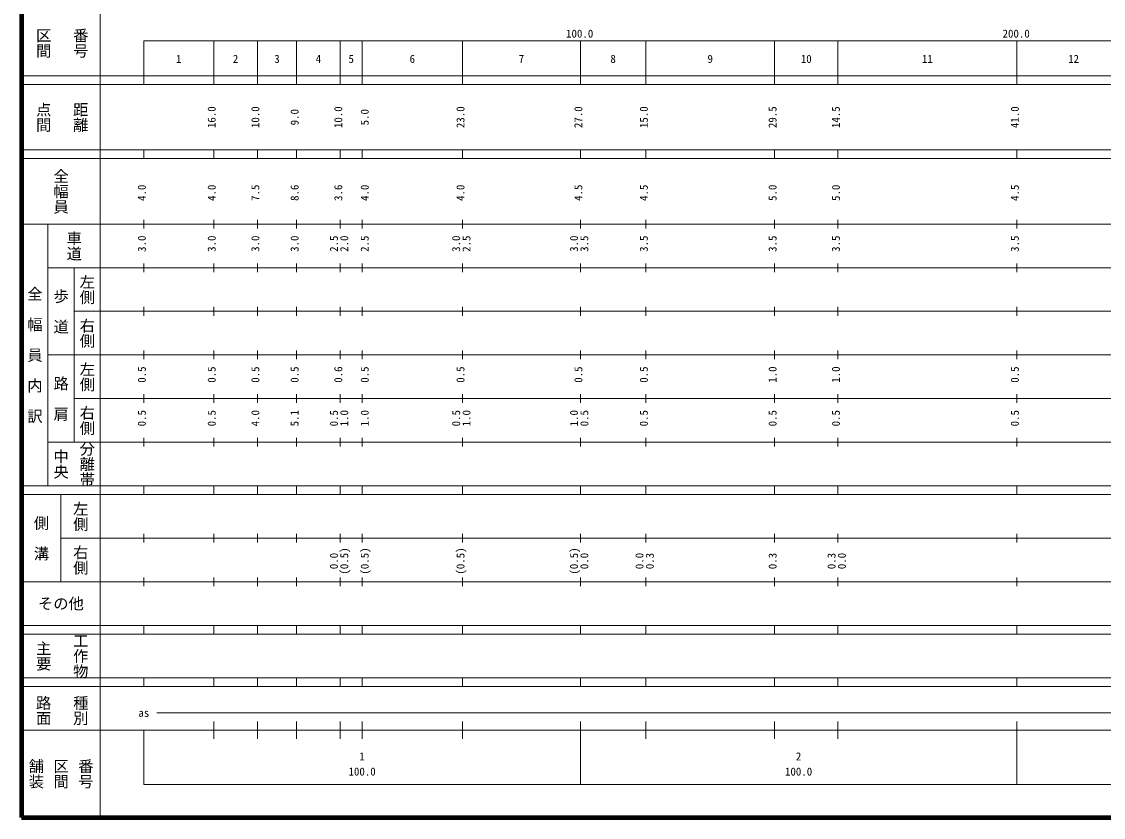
# Model space of a CAD drawing. Units: millimetres on the paper, enlarged 1000 times. Extents: x 40000 to 680000, y 20000 to 380000.
# Drawn here: x 40000 to 287822, y 20000 to 202409 of the extents above; entities that cross this region are included whole.
import ezdxf
from ezdxf.enums import TextEntityAlignment as Align

# ---------------------------------------------------------------- set-up
doc = ezdxf.new("R2010")
doc.units = ezdxf.units.MM
doc.header["$LTSCALE"] = 1000
doc.layers.add('M-TTL', color=2, linetype='Continuous', lineweight=140)
doc.layers.add('M-TTL-BAND', color=7, linetype='Continuous', lineweight=13)
doc.styles.add('@ＭＳ ゴシック', font='')
doc.styles.add('ＭＳ ゴシック', font='')
doc.styles.get('@ＭＳ ゴシック').set_extended_font_data('@MS Gothic')
doc.styles.get('ＭＳ ゴシック').set_extended_font_data('MS Gothic')

msp = doc.modelspace()

# ---------------------------------------------------------------- linework, layer by layer
at = {"layer": 'M-TTL'}
for p, q in [((40000, 380000), (40000, 20000)), ((40000, 20000), (680000, 20000))]:
    msp.add_line(p, q, dxfattribs=at)
at = {"layer": 'M-TTL-BAND'}
for p, q in [((58000, 370000), (58000, 20000)), ((68000, 198000), (579000, 198000)), ((68000, 198000), (68000, 188000)), ((84000, 188000), (84000, 198000)), ((94000, 188000), (94000, 198000)), ((103000, 188000), (103000, 198000)), ((113000, 188000), (113000, 198000)), ((118000, 188000), (118000, 198000)), ((141000, 188000), (141000, 198000)), ((168000, 188000), (168000, 198000)), ((183000, 188000), (183000, 198000)), ((212500, 188000), (212500, 198000)), ((227000, 188000), (227000, 198000)), ((268000, 188000), (268000, 198000)), ((40000, 190000), (579000, 190000)), ((40000, 188000), (579000, 188000)), ((40000, 173000), (579000, 173000)), ((40000, 171000), (579000, 171000)), ((68000, 171000), (68000, 173000)), ((84000, 171000), (84000, 173000)), ((94000, 171000), (94000, 173000)), ((103000, 171000), (103000, 173000)), ((113000, 171000), (113000, 173000)), ((118000, 171000), (118000, 173000)), ((141000, 171000), (141000, 173000)), ((168000, 171000), (168000, 173000)), ((183000, 171000), (183000, 173000)), ((212500, 171000), (212500, 173000)), ((227000, 171000), (227000, 173000)), ((268000, 171000), (268000, 173000)), ((68000, 155000), (68000, 157000)), ((84000, 155000), (84000, 157000)), ((94000, 155000), (94000, 157000)), ((103000, 155000), (103000, 157000)), ((113000, 155000), (113000, 157000)), ((118000, 155000), (118000, 157000)), ((141000, 155000), (141000, 157000)), ((168000, 155000), (168000, 157000)), ((183000, 155000), (183000, 157000)), ((212500, 155000), (212500, 157000)), ((227000, 155000), (227000, 157000)), ((268000, 155000), (268000, 157000)), ((40000, 156000), (579000, 156000)), ((46000, 96000), (46000, 156000)), ((68000, 145000), (68000, 147000)), ((84000, 145000), (84000, 147000)), ((94000, 145000), (94000, 147000)), ((103000, 145000), (103000, 147000)), ((113000, 145000), (113000, 147000)), ((118000, 145000), (118000, 147000)), ((141000, 145000), (141000, 147000)), ((168000, 145000), (168000, 147000)), ((183000, 145000), (183000, 147000)), ((212500, 145000), (212500, 147000)), ((227000, 145000), (227000, 147000)), ((268000, 145000), (268000, 147000)), ((46000, 146000), (579000, 146000)), ((52000, 146000), (52000, 106000)), ((68000, 135000), (68000, 137000)), ((84000, 135000), (84000, 137000)), ((94000, 135000), (94000, 137000)), ((103000, 135000), (103000, 137000)), ((113000, 135000), (113000, 137000)), ((118000, 135000), (118000, 137000)), ((141000, 135000), (141000, 137000)), ((168000, 135000), (168000, 137000)), ((183000, 135000), (183000, 137000)), ((212500, 135000), (212500, 137000)), ((227000, 135000), (227000, 137000)), ((268000, 135000), (268000, 137000)), ((52000, 136000), (579000, 136000)), ((68000, 125000), (68000, 127000)), ((84000, 125000), (84000, 127000)), ((94000, 125000), (94000, 127000)), ((103000, 125000), (103000, 127000)), ((113000, 125000), (113000, 127000)), ((118000, 125000), (118000, 127000)), ((141000, 125000), (141000, 127000)), ((168000, 125000), (168000, 127000)), ((183000, 125000), (183000, 127000)), ((212500, 125000), (212500, 127000)), ((227000, 125000), (227000, 127000)), ((268000, 125000), (268000, 127000)), ((46000, 126000), (579000, 126000)), ((68000, 115000), (68000, 117000)), ((84000, 115000), (84000, 117000)), ((94000, 115000), (94000, 117000)), ((103000, 115000), (103000, 117000)), ((113000, 115000), (113000, 117000)), ((118000, 115000), (118000, 117000)), ((141000, 115000), (141000, 117000)), ((168000, 115000), (168000, 117000)), ((183000, 115000), (183000, 117000)), ((212500, 115000), (212500, 117000)), ((227000, 115000), (227000, 117000)), ((268000, 115000), (268000, 117000)), ((52000, 116000), (579000, 116000)), ((68000, 105000), (68000, 107000)), ((84000, 105000), (84000, 107000)), ((94000, 105000), (94000, 107000)), ((103000, 105000), (103000, 107000)), ((113000, 105000), (113000, 107000)), ((118000, 105000), (118000, 107000)), ((141000, 105000), (141000, 107000)), ((168000, 105000), (168000, 107000)), ((183000, 105000), (183000, 107000)), ((212500, 105000), (212500, 107000)), ((227000, 105000), (227000, 107000)), ((268000, 105000), (268000, 107000)), ((46000, 106000), (579000, 106000)), ((40000, 96000), (579000, 96000)), ((68000, 94000), (68000, 96000)), ((84000, 94000), (84000, 96000)), ((94000, 94000), (94000, 96000)), ((103000, 94000), (103000, 96000)), ((113000, 94000), (113000, 96000)), ((118000, 94000), (118000, 96000)), ((141000, 94000), (141000, 96000)), ((168000, 94000), (168000, 96000)), ((183000, 94000), (183000, 96000)), ((212500, 94000), (212500, 96000)), ((227000, 94000), (227000, 96000)), ((268000, 94000), (268000, 96000)), ((40000, 94000), (579000, 94000)), ((49000, 94000), (49000, 74000)), ((68000, 83000), (68000, 85000)), ((84000, 83000), (84000, 85000)), ((94000, 83000), (94000, 85000)), ((103000, 83000), (103000, 85000)), ((113000, 83000), (113000, 85000)), ((118000, 83000), (118000, 85000)), ((141000, 83000), (141000, 85000)), ((168000, 83000), (168000, 85000)), ((183000, 83000), (183000, 85000)), ((212500, 83000), (212500, 85000)), ((227000, 83000), (227000, 85000)), ((268000, 83000), (268000, 85000)), ((49000, 84000), (579000, 84000)), ((68000, 73000), (68000, 75000)), ((84000, 73000), (84000, 75000)), ((94000, 73000), (94000, 75000)), ((103000, 73000), (103000, 75000)), ((113000, 73000), (113000, 75000)), ((118000, 73000), (118000, 75000)), ((141000, 73000), (141000, 75000)), ((168000, 73000), (168000, 75000)), ((183000, 73000), (183000, 75000)), ((212500, 73000), (212500, 75000)), ((227000, 73000), (227000, 75000)), ((268000, 73000), (268000, 75000)), ((40000, 74000), (579000, 74000)), ((40000, 64000), (579000, 64000)), ((40000, 62000), (579000, 62000)), ((68000, 62000), (68000, 64000)), ((84000, 62000), (84000, 64000)), ((94000, 62000), (94000, 64000)), ((103000, 62000), (103000, 64000)), ((113000, 62000), (113000, 64000)), ((118000, 62000), (118000, 64000)), ((141000, 62000), (141000, 64000)), ((168000, 62000), (168000, 64000)), ((183000, 62000), (183000, 64000)), ((212500, 62000), (212500, 64000)), ((227000, 62000), (227000, 64000)), ((268000, 62000), (268000, 64000)), ((40000, 52000), (579000, 52000)), ((40000, 50000), (579000, 50000)), ((68000, 50000), (68000, 52000)), ((84000, 50000), (84000, 52000)), ((94000, 50000), (94000, 52000)), ((103000, 50000), (103000, 52000)), ((113000, 50000), (113000, 52000)), ((118000, 50000), (118000, 52000)), ((141000, 50000), (141000, 52000)), ((168000, 50000), (168000, 52000)), ((183000, 50000), (183000, 52000)), ((212500, 50000), (212500, 52000)), ((227000, 50000), (227000, 52000)), ((268000, 50000), (268000, 52000)), ((71000, 44000), (565000, 44000)), ((40000, 40000), (579000, 40000)), ((68000, 40000), (68000, 27500)), ((84000, 38000), (84000, 42000)), ((94000, 38000), (94000, 42000)), ((103000, 38000), (103000, 42000)), ((113000, 38000), (113000, 42000)), ((118000, 38000), (118000, 42000)), ((141000, 38000), (141000, 42000)), ((168000, 27500), (168000, 42000)), ((183000, 38000), (183000, 42000)), ((212500, 38000), (212500, 42000)), ((227000, 38000), (227000, 42000)), ((268000, 27500), (268000, 42000)), ((68000, 27500), (579000, 27500))]:
    msp.add_line(p, q, dxfattribs=at)

# ---------------------------------------------------------------- texts
at = {"layer": 'M-TTL-BAND', "style": '@ＭＳ ゴシック'}
for s, p in [('番号', (53500, 197500)), ('区間', (45000, 197500)), ('点間', (45000, 180500)), ('距離', (53500, 180500)), ('全幅員', (49000, 163500)), ('車道', (52000, 151000)), ('左側', (55000, 141000)), ('全\u3000幅\u3000員\u3000内\u3000訳', (43000, 126000)), ('歩\u3000道', (49000, 136000)), ('右側', (55000, 131000)), ('左側', (55000, 121000)), ('路\u3000肩', (49000, 116000)), ('右側', (55000, 111000)), ('中央', (49000, 101000)), ('分離帯', (55000, 101000)), ('左側', (53500, 89000)), ('側\u3000溝', (44500, 84000)), ('右側', (53500, 79000)), ('主要', (45000, 57000)), ('工作物', (53500, 57000)), ('路面', (45000, 44500)), ('種別', (53500, 44500)), ('舗装', (43333, 30000)), ('区間', (49000, 30000)), ('番号', (54667, 30000))]:
    msp.add_text(s, height=2566, rotation=270, dxfattribs=at).set_placement(p, align=Align.MIDDLE_CENTER)
at = {"layer": 'M-TTL-BAND', "style": 'ＭＳ ゴシック'}
for s, p in [('100.0', (167844, 198195)), ('200.0', (267844, 198195)), ('1', (76000, 192405)), ('2', (89000, 192405)), ('3', (98500, 192405)), ('4', (108000, 192405)), ('5', (115500, 192405)), ('6', (129500, 192405)), ('7', (154500, 192405)), ('8', (175500, 192405)), ('9', (197750, 192405)), ('10', (219750, 192405)), ('11', (247500, 192405)), ('12', (281000, 192405)), ('as', (68000, 42500)), ('1', (118000, 32523)), ('2', (218000, 32523)), ('100.0', (118000, 29033)), ('100.0', (218000, 29033))]:
    msp.add_text(s, height=1833, dxfattribs=at).set_placement(p, align=Align.BOTTOM_CENTER)
for s, p in [('16.0', (85000, 180500)), ('10.0', (95000, 180500)), ('9.0', (104000, 180500)), ('10.0', (114000, 180500)), ('5.0', (120055, 180500)), ('23.0', (142000, 180500)), ('27.0', (169000, 180500)), ('15.0', (184000, 180500)), ('29.5', (213500, 180500)), ('14.5', (228000, 180500)), ('41.0', (269000, 180500)), ('4.0', (69000, 163174)), ('4.0', (85000, 163174)), ('7.5', (95000, 163174)), ('8.6', (104000, 163174)), ('3.6', (114000, 163174)), ('4.0', (120055, 163174)), ('4.0', (142000, 163174)), ('4.5', (169000, 163174)), ('4.5', (184000, 163174)), ('5.0', (213500, 163174)), ('5.0', (228000, 163174)), ('4.5', (269000, 163174)), ('3.0', (69000, 151500)), ('3.0', (85000, 151500)), ('3.0', (95000, 151500)), ('3.0', (104000, 151500)), ('2.5', (113000, 151500)), ('2.0', (115370, 151500)), ('2.5', (120055, 151500)), ('3.0', (141000, 151500)), ('2.5', (143370, 151500)), ('3.0', (168000, 151500)), ('3.5', (170370, 151500)), ('3.5', (184000, 151500)), ('3.5', (213500, 151500)), ('3.5', (228000, 151500)), ('3.5', (269000, 151500)), ('0.5', (69000, 121500)), ('0.5', (85000, 121500)), ('0.5', (95000, 121500)), ('0.5', (104000, 121500)), ('0.6', (114000, 121500)), ('0.5', (120055, 121500)), ('0.5', (142000, 121500)), ('0.5', (169000, 121500)), ('0.5', (184000, 121500)), ('1.0', (213500, 121500)), ('1.0', (228000, 121500)), ('0.5', (269000, 121500)), ('0.5', (69000, 111500)), ('0.5', (85000, 111500)), ('4.0', (95000, 111500)), ('5.1', (104000, 111500)), ('0.5', (113000, 111500)), ('1.0', (115370, 111500)), ('1.0', (120055, 111500)), ('0.5', (141000, 111500)), ('1.0', (143370, 111500)), ('1.0', (168000, 111500)), ('0.5', (170370, 111500)), ('0.5', (184000, 111500)), ('0.5', (213500, 111500)), ('0.5', (228000, 111500)), ('0.5', (269000, 111500)), ('0.0', (113000, 78764)), ('(0.5)', (115370, 78764)), ('(0.5)', (120055, 78764)), ('(0.5)', (142000, 78764)), ('(0.5)', (168000, 78764)), ('0.0', (170370, 78764)), ('0.0', (183000, 78764)), ('0.3', (185370, 78764)), ('0.3', (213500, 78764)), ('0.3', (227000, 78764)), ('0.0', (229370, 78764))]:
    msp.add_text(s, height=1833, rotation=90, dxfattribs=at).set_placement(p, align=Align.BOTTOM_CENTER)
msp.add_text('その他', height=2566, dxfattribs=at).set_placement((49000, 69000), align=Align.MIDDLE_CENTER)

doc.saveas('drawing.dxf')
